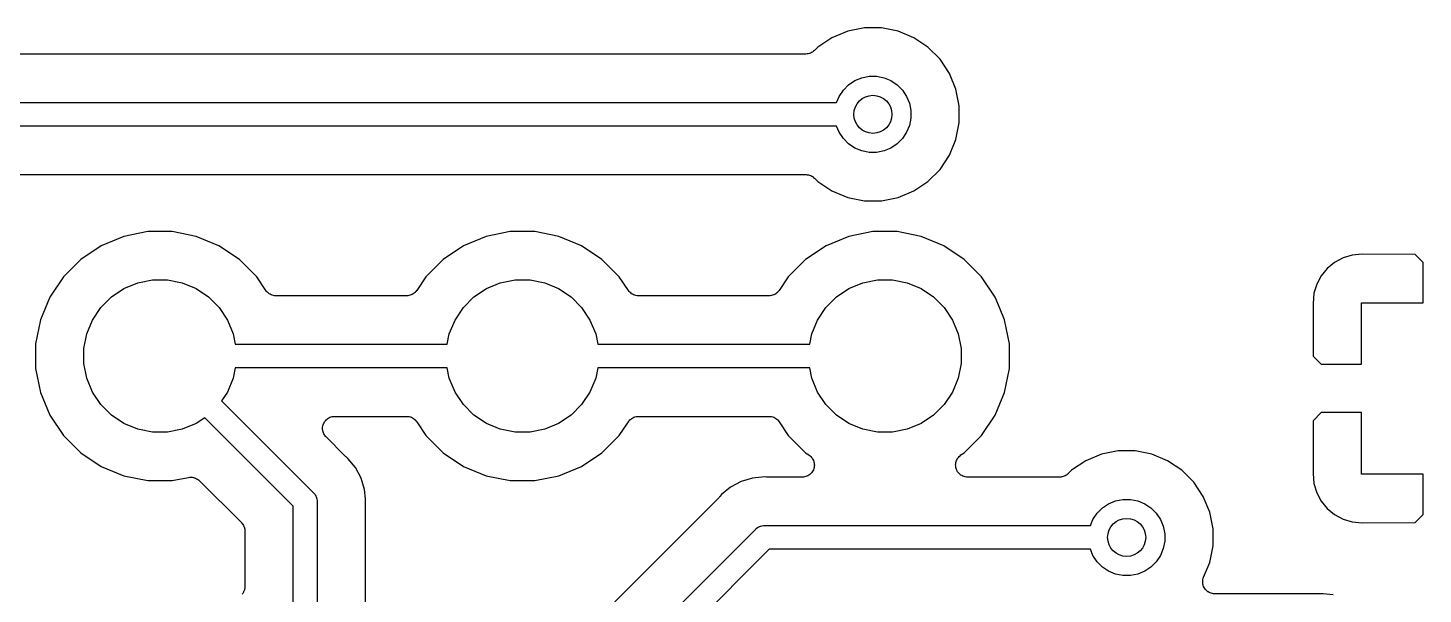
# Model space of a CAD drawing. Extents: x 19 to 115, y -142 to -17.
# Drawn here: x 87.51 to 102.18, y -119.34 to -113.39 of the extents above; entities that cross this region are included whole.
import ezdxf

# ---------------------------------------------------------------- set-up
doc = ezdxf.new("R2010")
doc.units = 0
doc.layers.add('BLACK', color=7, linetype='CONTINUOUS')

msp = doc.modelspace()

# ---------------------------------------------------------------- linework, layer by layer
at = {"layer": 'BLACK', "linetype": 'CONTINUOUS'}
for p, q in [((95.9629, -113.495), (95.8142, -113.595)), ((96.1281, -113.427), (95.9629, -113.495)), ((96.3036, -113.392), (96.1281, -113.427)), ((96.4824, -113.392), (96.3036, -113.392)), ((96.6579, -113.427), (96.4824, -113.392)), ((96.8231, -113.495), (96.6579, -113.427)), ((96.9718, -113.595), (96.8231, -113.495)), ((95.7585, -113.647), (95.748, -113.652)), ((95.759, -113.646), (95.7585, -113.647)), ((95.7596, -113.646), (95.759, -113.646)), ((95.7687, -113.638), (95.7596, -113.646)), ((95.7778, -113.631), (95.7687, -113.638)), ((95.7788, -113.63), (95.7778, -113.631)), ((95.7791, -113.63), (95.7788, -113.63)), ((95.7788, -113.63), (95.7788, -113.63)), ((95.7788, -113.63), (95.7788, -113.63)), ((95.8142, -113.595), (95.7791, -113.63)), ((97.0983, -113.721), (96.9718, -113.595)), ((95.6893, -113.667), (85.1273, -113.667)), ((95.7009, -113.666), (95.6893, -113.667)), ((95.7126, -113.665), (95.7009, -113.666)), ((95.7133, -113.665), (95.7126, -113.665)), ((95.714, -113.665), (95.7133, -113.665)), ((95.7252, -113.661), (95.714, -113.665)), ((95.7365, -113.658), (95.7252, -113.661)), ((95.737, -113.658), (95.7365, -113.658)), ((95.7377, -113.657), (95.737, -113.658)), ((95.748, -113.652), (95.7377, -113.657)), ((97.1977, -113.87), (97.0983, -113.721)), ((96.2035, -113.946), (96.2763, -113.915)), ((96.2763, -113.915), (96.3536, -113.9)), ((96.3536, -113.9), (96.4324, -113.9)), ((96.4324, -113.9), (96.5097, -113.915)), ((96.5097, -113.915), (96.5825, -113.946)), ((97.2661, -114.035), (97.1977, -113.87)), ((96.0385, -114.111), (96.0823, -114.045)), ((96.0823, -114.045), (96.138, -113.989)), ((96.138, -113.989), (96.2035, -113.946)), ((96.5825, -113.946), (96.648, -113.989)), ((96.648, -113.989), (96.7037, -114.045)), ((96.7037, -114.045), (96.7475, -114.111)), ((97.301, -114.211), (97.2661, -114.035)), ((85.0961, -114.175), (96.0118, -114.175)), ((96.0118, -114.175), (96.0385, -114.111)), ((96.7475, -114.111), (96.7776, -114.183)), ((96.7776, -114.183), (96.793, -114.261)), ((97.301, -114.389), (97.301, -114.211)), ((96.793, -114.339), (96.7776, -114.417)), ((96.793, -114.261), (96.793, -114.339)), ((96.0118, -114.425), (85.1418, -114.425)), ((96.0385, -114.489), (96.0118, -114.425)), ((96.0823, -114.555), (96.0385, -114.489)), ((96.7475, -114.489), (96.7037, -114.555)), ((96.7776, -114.417), (96.7475, -114.489)), ((97.2661, -114.565), (97.301, -114.389)), ((96.138, -114.611), (96.0823, -114.555)), ((96.2035, -114.654), (96.138, -114.611)), ((96.2763, -114.685), (96.2035, -114.654)), ((96.5825, -114.654), (96.5097, -114.685)), ((96.648, -114.611), (96.5825, -114.654)), ((96.7037, -114.555), (96.648, -114.611)), ((97.1977, -114.73), (97.2661, -114.565)), ((96.3536, -114.7), (96.2763, -114.685)), ((96.4324, -114.7), (96.3536, -114.7)), ((96.5097, -114.685), (96.4324, -114.7)), ((97.0983, -114.879), (97.1977, -114.73)), ((85.6723, -114.933), (95.6893, -114.933)), ((95.6893, -114.933), (95.6897, -114.933)), ((95.6897, -114.933), (95.6897, -114.933)), ((95.6897, -114.933), (95.6898, -114.933)), ((95.6898, -114.933), (95.6911, -114.933)), ((95.6911, -114.933), (95.7027, -114.934)), ((95.7027, -114.934), (95.7144, -114.936)), ((95.7144, -114.936), (95.715, -114.936)), ((95.715, -114.936), (95.7157, -114.936)), ((95.7157, -114.936), (95.7269, -114.939)), ((95.7269, -114.939), (95.7381, -114.943)), ((95.7381, -114.943), (95.7387, -114.943)), ((95.7387, -114.943), (95.7393, -114.943)), ((95.7393, -114.943), (95.7496, -114.949)), ((95.7496, -114.949), (95.7599, -114.954)), ((95.7599, -114.954), (95.7605, -114.955)), ((95.7605, -114.955), (95.761, -114.955)), ((95.761, -114.955), (95.77, -114.963)), ((95.77, -114.963), (95.7791, -114.97)), ((95.7791, -114.97), (95.8142, -115.005)), ((96.9718, -115.005), (97.0983, -114.879)), ((95.8142, -115.005), (95.9629, -115.105)), ((95.9629, -115.105), (96.1281, -115.173)), ((96.6579, -115.173), (96.8231, -115.105)), ((96.8231, -115.105), (96.9718, -115.005)), ((96.1281, -115.173), (96.3036, -115.208)), ((96.3036, -115.208), (96.4824, -115.208)), ((96.4824, -115.208), (96.6579, -115.173)), ((88.7712, -115.532), (88.5185, -115.582)), ((89.0288, -115.532), (88.7712, -115.532)), ((89.2815, -115.582), (89.0288, -115.532)), ((92.5812, -115.532), (92.3285, -115.582)), ((92.8388, -115.532), (92.5812, -115.532)), ((93.0915, -115.582), (92.8388, -115.532)), ((96.3912, -115.532), (96.1385, -115.582)), ((96.6488, -115.532), (96.3912, -115.532)), ((96.9015, -115.582), (96.6488, -115.532)), ((88.2804, -115.681), (88.0662, -115.824)), ((88.5185, -115.582), (88.2804, -115.681)), ((89.5196, -115.681), (89.2815, -115.582)), ((89.7338, -115.824), (89.5196, -115.681)), ((92.0904, -115.681), (91.8762, -115.824)), ((92.3285, -115.582), (92.0904, -115.681)), ((93.3296, -115.681), (93.0915, -115.582)), ((93.5438, -115.824), (93.3296, -115.681)), ((95.9004, -115.681), (95.6862, -115.824)), ((96.1385, -115.582), (95.9004, -115.681)), ((97.1396, -115.681), (96.9015, -115.582)), ((97.3538, -115.824), (97.1396, -115.681)), ((88.0662, -115.824), (87.884, -116.006)), ((89.916, -116.006), (89.7338, -115.824)), ((91.8762, -115.824), (91.694, -116.006)), ((93.726, -116.006), (93.5438, -115.824)), ((95.6862, -115.824), (95.504, -116.006)), ((97.536, -116.006), (97.3538, -115.824)), ((101.335, -115.808), (101.246, -115.856)), ((101.43, -115.779), (101.335, -115.808)), ((101.536, -115.769), (101.43, -115.779)), ((102.091, -115.772), (101.536, -115.769)), ((102.176, -115.856), (102.091, -115.772)), ((101.106, -115.996), (101.058, -116.085)), ((101.169, -115.919), (101.106, -115.996)), ((101.246, -115.856), (101.169, -115.919)), ((102.176, -116.28), (102.176, -115.856)), ((87.884, -116.006), (87.7409, -116.22)), ((88.39, -116.219), (88.5211, -116.131)), ((88.5211, -116.131), (88.6666, -116.071)), ((88.6666, -116.071), (88.8212, -116.04)), ((88.8212, -116.04), (88.9788, -116.04)), ((88.9788, -116.04), (89.1334, -116.071)), ((89.1334, -116.071), (89.2789, -116.131)), ((89.2789, -116.131), (89.41, -116.219)), ((90.0124, -116.151), (89.916, -116.006)), ((91.694, -116.006), (91.5976, -116.151)), ((92.2, -116.219), (92.3311, -116.131)), ((92.3311, -116.131), (92.4766, -116.071)), ((92.4766, -116.071), (92.6312, -116.04)), ((92.6312, -116.04), (92.7888, -116.04)), ((92.7888, -116.04), (92.9434, -116.071)), ((92.9434, -116.071), (93.0889, -116.131)), ((93.0889, -116.131), (93.22, -116.219)), ((93.8224, -116.151), (93.726, -116.006)), ((95.504, -116.006), (95.4076, -116.151)), ((96.01, -116.219), (96.1411, -116.131)), ((96.1411, -116.131), (96.2866, -116.071)), ((96.2866, -116.071), (96.4412, -116.04)), ((96.4412, -116.04), (96.5988, -116.04)), ((96.5988, -116.04), (96.7534, -116.071)), ((96.7534, -116.071), (96.8989, -116.131)), ((96.8989, -116.131), (97.03, -116.219)), ((97.6791, -116.22), (97.536, -116.006)), ((101.058, -116.085), (101.029, -116.18)), ((87.7409, -116.22), (87.6423, -116.458)), ((88.2786, -116.33), (88.39, -116.219)), ((89.41, -116.219), (89.5214, -116.33)), ((90.0199, -116.16), (90.0124, -116.151)), ((90.0273, -116.169), (90.0199, -116.16)), ((90.0278, -116.169), (90.0273, -116.169)), ((90.0282, -116.17), (90.0278, -116.169)), ((90.0373, -116.177), (90.0282, -116.17)), ((90.0463, -116.185), (90.0373, -116.177)), ((90.0468, -116.185), (90.0463, -116.185)), ((90.0473, -116.185), (90.0468, -116.185)), ((90.0577, -116.191), (90.0473, -116.185)), ((90.068, -116.197), (90.0577, -116.191)), ((90.0686, -116.197), (90.068, -116.197)), ((90.0691, -116.197), (90.0686, -116.197)), ((90.0804, -116.201), (90.0691, -116.197)), ((90.0916, -116.204), (90.0804, -116.201)), ((90.0922, -116.204), (90.0916, -116.204)), ((90.0928, -116.204), (90.0922, -116.204)), ((90.1046, -116.206), (90.0928, -116.204)), ((90.1163, -116.207), (90.1046, -116.206)), ((90.1175, -116.207), (90.1163, -116.207)), ((90.118, -116.207), (90.1175, -116.207)), ((90.1175, -116.207), (90.1175, -116.207)), ((90.1175, -116.207), (90.1175, -116.207)), ((91.492, -116.207), (90.118, -116.207)), ((91.5037, -116.206), (91.492, -116.207)), ((91.5154, -116.205), (91.5037, -116.206)), ((91.516, -116.205), (91.5154, -116.205)), ((91.5166, -116.205), (91.516, -116.205)), ((91.5279, -116.201), (91.5166, -116.205)), ((91.5392, -116.198), (91.5279, -116.201)), ((91.5398, -116.198), (91.5392, -116.198)), ((91.5404, -116.197), (91.5398, -116.198)), ((91.5508, -116.192), (91.5404, -116.197)), ((91.5612, -116.186), (91.5508, -116.192)), ((91.5617, -116.186), (91.5612, -116.186)), ((91.5622, -116.186), (91.5617, -116.186)), ((91.5714, -116.178), (91.5622, -116.186)), ((91.5806, -116.171), (91.5714, -116.178)), ((91.581, -116.171), (91.5806, -116.171)), ((91.5814, -116.17), (91.581, -116.171)), ((91.5889, -116.161), (91.5814, -116.17)), ((91.5966, -116.152), (91.5889, -116.161)), ((91.5972, -116.151), (91.5966, -116.152)), ((91.5973, -116.151), (91.5972, -116.151)), ((91.5972, -116.151), (91.5972, -116.151)), ((91.5976, -116.151), (91.5973, -116.151)), ((92.0886, -116.33), (92.2, -116.219)), ((93.22, -116.219), (93.3314, -116.33)), ((93.8299, -116.16), (93.8224, -116.151)), ((93.8373, -116.169), (93.8299, -116.16)), ((93.8378, -116.169), (93.8373, -116.169)), ((93.8382, -116.17), (93.8378, -116.169)), ((93.8473, -116.177), (93.8382, -116.17)), ((93.8563, -116.185), (93.8473, -116.177)), ((93.8568, -116.185), (93.8563, -116.185)), ((93.8573, -116.185), (93.8568, -116.185)), ((93.8677, -116.191), (93.8573, -116.185)), ((93.878, -116.197), (93.8677, -116.191)), ((93.8786, -116.197), (93.878, -116.197)), ((93.8791, -116.197), (93.8786, -116.197)), ((93.8904, -116.201), (93.8791, -116.197)), ((93.9016, -116.204), (93.8904, -116.201)), ((93.9022, -116.204), (93.9016, -116.204)), ((93.9028, -116.204), (93.9022, -116.204)), ((93.9146, -116.206), (93.9028, -116.204)), ((93.9263, -116.207), (93.9146, -116.206)), ((93.9275, -116.207), (93.9263, -116.207)), ((93.928, -116.207), (93.9275, -116.207)), ((93.9275, -116.207), (93.9275, -116.207)), ((93.9275, -116.207), (93.9275, -116.207)), ((95.302, -116.207), (93.928, -116.207)), ((95.3137, -116.206), (95.302, -116.207)), ((95.3254, -116.205), (95.3137, -116.206)), ((95.326, -116.205), (95.3254, -116.205)), ((95.3266, -116.205), (95.326, -116.205)), ((95.3379, -116.201), (95.3266, -116.205)), ((95.3492, -116.198), (95.3379, -116.201)), ((95.3498, -116.198), (95.3492, -116.198)), ((95.3504, -116.197), (95.3498, -116.198)), ((95.3608, -116.192), (95.3504, -116.197)), ((95.3712, -116.186), (95.3608, -116.192)), ((95.3717, -116.186), (95.3712, -116.186)), ((95.3722, -116.186), (95.3717, -116.186)), ((95.3814, -116.178), (95.3722, -116.186)), ((95.3906, -116.171), (95.3814, -116.178)), ((95.391, -116.171), (95.3906, -116.171)), ((95.3914, -116.17), (95.391, -116.171)), ((95.3989, -116.161), (95.3914, -116.17)), ((95.4066, -116.152), (95.3989, -116.161)), ((95.4072, -116.151), (95.4066, -116.152)), ((95.4073, -116.151), (95.4072, -116.151)), ((95.4072, -116.151), (95.4072, -116.151)), ((95.4076, -116.151), (95.4073, -116.151)), ((95.8986, -116.33), (96.01, -116.219)), ((97.03, -116.219), (97.1414, -116.33)), ((97.7239, -116.328), (97.6791, -116.22)), ((101.029, -116.18), (101.019, -116.286)), ((101.019, -116.286), (101.022, -116.841)), ((101.53, -116.926), (101.53, -116.28)), ((101.53, -116.28), (102.176, -116.28)), ((88.191, -116.461), (88.2786, -116.33)), ((89.5214, -116.33), (89.609, -116.461)), ((92.001, -116.461), (92.0886, -116.33)), ((93.3314, -116.33), (93.419, -116.461)), ((95.811, -116.461), (95.8986, -116.33)), ((97.1414, -116.33), (97.229, -116.461)), ((97.7239, -116.329), (97.7239, -116.328)), ((97.7777, -116.458), (97.7239, -116.329)), ((87.6423, -116.458), (87.592, -116.711)), ((88.1307, -116.607), (88.191, -116.461)), ((89.609, -116.461), (89.6693, -116.607)), ((91.9407, -116.607), (92.001, -116.461)), ((93.419, -116.461), (93.4793, -116.607)), ((95.7507, -116.607), (95.811, -116.461)), ((97.229, -116.461), (97.2893, -116.607)), ((97.828, -116.711), (97.7777, -116.458)), ((87.592, -116.711), (87.592, -116.969)), ((88.1, -116.761), (88.1307, -116.607)), ((89.6693, -116.607), (89.6908, -116.715)), ((89.6908, -116.715), (91.9192, -116.715)), ((91.9192, -116.715), (91.9407, -116.607)), ((93.4793, -116.607), (93.5008, -116.715)), ((93.5008, -116.715), (95.7292, -116.715)), ((95.7292, -116.715), (95.7507, -116.607)), ((97.2893, -116.607), (97.32, -116.761)), ((97.828, -116.969), (97.828, -116.711)), ((88.1, -116.919), (88.1, -116.761)), ((97.32, -116.761), (97.32, -116.919)), ((101.022, -116.841), (101.106, -116.926)), ((87.592, -116.969), (87.6423, -117.222)), ((88.1307, -117.073), (88.1, -116.919)), ((89.6908, -116.965), (89.6693, -117.073)), ((91.9192, -116.965), (89.6908, -116.965)), ((91.9407, -117.073), (91.9192, -116.965)), ((93.5008, -116.965), (93.4793, -117.073)), ((95.7292, -116.965), (93.5008, -116.965)), ((95.7507, -117.073), (95.7292, -116.965)), ((97.32, -116.919), (97.2893, -117.073)), ((97.7777, -117.222), (97.828, -116.969)), ((101.106, -116.926), (101.53, -116.926)), ((88.191, -117.219), (88.1307, -117.073)), ((89.6693, -117.073), (89.609, -117.219)), ((92.001, -117.219), (91.9407, -117.073)), ((93.4793, -117.073), (93.419, -117.219)), ((95.811, -117.219), (95.7507, -117.073)), ((97.2893, -117.073), (97.229, -117.219)), ((87.6423, -117.222), (87.7409, -117.46)), ((88.2786, -117.35), (88.191, -117.219)), ((89.609, -117.219), (89.5476, -117.311)), ((89.5476, -117.311), (90.5091, -118.272)), ((92.0886, -117.35), (92.001, -117.219)), ((93.419, -117.219), (93.3314, -117.35)), ((95.8986, -117.35), (95.811, -117.219)), ((97.229, -117.219), (97.1414, -117.35)), ((97.6791, -117.46), (97.7777, -117.222)), ((87.7409, -117.46), (87.884, -117.674)), ((88.39, -117.461), (88.2786, -117.35)), ((88.5211, -117.549), (88.39, -117.461)), ((92.2, -117.461), (92.0886, -117.35)), ((92.3311, -117.549), (92.2, -117.461)), ((93.22, -117.461), (93.0889, -117.549)), ((93.3314, -117.35), (93.22, -117.461)), ((96.01, -117.461), (95.8986, -117.35)), ((96.1411, -117.549), (96.01, -117.461)), ((97.03, -117.461), (96.8989, -117.549)), ((97.1414, -117.35), (97.03, -117.461)), ((97.536, -117.674), (97.6791, -117.46)), ((101.106, -117.434), (101.022, -117.519)), ((101.53, -117.434), (101.106, -117.434)), ((101.53, -118.08), (101.53, -117.434)), ((88.6666, -117.609), (88.5211, -117.549)), ((88.8212, -117.64), (88.6666, -117.609)), ((89.1334, -117.609), (88.9788, -117.64)), ((89.2789, -117.549), (89.1334, -117.609)), ((89.3708, -117.488), (89.2789, -117.549)), ((90.3, -118.417), (89.3708, -117.488)), ((90.6078, -117.599), (90.6091, -117.587)), ((90.6089, -117.611), (90.6078, -117.599)), ((90.6078, -117.599), (90.6078, -117.599)), ((90.6078, -117.599), (90.6078, -117.599)), ((90.61, -117.623), (90.6089, -117.611)), ((90.6091, -117.587), (90.6104, -117.574)), ((90.6104, -117.574), (90.6105, -117.574)), ((90.6105, -117.574), (90.6141, -117.562)), ((90.6105, -117.574), (90.6105, -117.574)), ((90.6141, -117.562), (90.6177, -117.551)), ((90.6177, -117.551), (90.6178, -117.551)), ((90.6178, -117.551), (90.6179, -117.55)), ((90.6179, -117.55), (90.6237, -117.54)), ((90.6237, -117.54), (90.6295, -117.529)), ((90.6295, -117.529), (90.6297, -117.529)), ((90.6297, -117.529), (90.6298, -117.529)), ((90.6298, -117.529), (90.6376, -117.519)), ((90.6376, -117.519), (90.6453, -117.51)), ((90.6453, -117.51), (90.6455, -117.51)), ((90.6455, -117.51), (90.6456, -117.51)), ((90.6456, -117.51), (90.6551, -117.502)), ((90.6551, -117.502), (90.6645, -117.494)), ((90.6645, -117.494), (90.6647, -117.494)), ((90.6647, -117.494), (90.6649, -117.494)), ((90.6649, -117.494), (90.6757, -117.488)), ((90.6757, -117.488), (90.6864, -117.483)), ((90.6864, -117.483), (90.6866, -117.483)), ((90.6866, -117.483), (90.6868, -117.482)), ((90.6868, -117.482), (90.6984, -117.479)), ((90.6984, -117.479), (90.7101, -117.475)), ((90.7101, -117.475), (90.7104, -117.475)), ((90.7104, -117.475), (90.7106, -117.475)), ((90.7106, -117.475), (90.7226, -117.474)), ((90.7226, -117.474), (90.7348, -117.473)), ((90.7348, -117.473), (91.492, -117.473)), ((91.492, -117.473), (91.4925, -117.473)), ((91.4925, -117.473), (91.4925, -117.473)), ((91.4925, -117.473), (91.4925, -117.473)), ((91.4925, -117.473), (91.4937, -117.473)), ((91.4937, -117.473), (91.5054, -117.474)), ((91.5054, -117.474), (91.5172, -117.476)), ((91.5172, -117.476), (91.5178, -117.476)), ((91.5178, -117.476), (91.5184, -117.476)), ((91.5184, -117.476), (91.5296, -117.479)), ((91.5296, -117.479), (91.5409, -117.483)), ((91.5409, -117.483), (91.5414, -117.483)), ((91.5414, -117.483), (91.542, -117.483)), ((91.542, -117.483), (91.5523, -117.489)), ((91.5523, -117.489), (91.5627, -117.495)), ((91.5627, -117.495), (91.5632, -117.495)), ((91.5632, -117.495), (91.5637, -117.495)), ((91.5637, -117.495), (91.5727, -117.503)), ((91.5727, -117.503), (91.5818, -117.51)), ((91.5818, -117.51), (91.5822, -117.511)), ((91.5822, -117.511), (91.5827, -117.511)), ((91.5827, -117.511), (91.5901, -117.52)), ((91.5901, -117.52), (91.5976, -117.529)), ((91.5976, -117.529), (91.694, -117.674)), ((92.4766, -117.609), (92.3311, -117.549)), ((92.6312, -117.64), (92.4766, -117.609)), ((92.9434, -117.609), (92.7888, -117.64)), ((93.0889, -117.549), (92.9434, -117.609)), ((93.726, -117.674), (93.8224, -117.529)), ((93.8224, -117.529), (93.8227, -117.529)), ((93.8227, -117.529), (93.8228, -117.529)), ((93.8228, -117.529), (93.8234, -117.528)), ((93.8228, -117.529), (93.8228, -117.529)), ((93.8234, -117.528), (93.8311, -117.519)), ((93.8311, -117.519), (93.8386, -117.51)), ((93.8386, -117.51), (93.839, -117.51)), ((93.839, -117.51), (93.8394, -117.509)), ((93.8394, -117.509), (93.8487, -117.502)), ((93.8487, -117.502), (93.8578, -117.494)), ((93.8578, -117.494), (93.8583, -117.494)), ((93.8583, -117.494), (93.8588, -117.494)), ((93.8588, -117.494), (93.8693, -117.488)), ((93.8693, -117.488), (93.8796, -117.483)), ((93.8796, -117.483), (93.8802, -117.482)), ((93.8802, -117.482), (93.8808, -117.482)), ((93.8808, -117.482), (93.8921, -117.479)), ((93.8921, -117.479), (93.9034, -117.475)), ((93.9034, -117.475), (93.904, -117.475)), ((93.904, -117.475), (93.9046, -117.475)), ((93.9046, -117.475), (93.9164, -117.474)), ((93.9164, -117.474), (93.928, -117.473)), ((93.928, -117.473), (95.302, -117.473)), ((95.302, -117.473), (95.3025, -117.473)), ((95.3025, -117.473), (95.3025, -117.473)), ((95.3025, -117.473), (95.3025, -117.473)), ((95.3025, -117.473), (95.3037, -117.473)), ((95.3037, -117.473), (95.3154, -117.474)), ((95.3154, -117.474), (95.3272, -117.476)), ((95.3272, -117.476), (95.3278, -117.476)), ((95.3278, -117.476), (95.3284, -117.476)), ((95.3284, -117.476), (95.3396, -117.479)), ((95.3396, -117.479), (95.3509, -117.483)), ((95.3509, -117.483), (95.3514, -117.483)), ((95.3514, -117.483), (95.352, -117.483)), ((95.352, -117.483), (95.3623, -117.489)), ((95.3623, -117.489), (95.3727, -117.495)), ((95.3727, -117.495), (95.3732, -117.495)), ((95.3732, -117.495), (95.3737, -117.495)), ((95.3737, -117.495), (95.3827, -117.503)), ((95.3827, -117.503), (95.3918, -117.51)), ((95.3918, -117.51), (95.3922, -117.511)), ((95.3922, -117.511), (95.3927, -117.511)), ((95.3927, -117.511), (95.4001, -117.52)), ((95.4001, -117.52), (95.4076, -117.529)), ((95.4076, -117.529), (95.504, -117.674)), ((96.2866, -117.609), (96.1411, -117.549)), ((96.4412, -117.64), (96.2866, -117.609)), ((96.7534, -117.609), (96.5988, -117.64)), ((96.8989, -117.549), (96.7534, -117.609)), ((101.022, -117.519), (101.019, -118.074)), ((87.884, -117.674), (88.0662, -117.856)), ((88.9788, -117.64), (88.8212, -117.64)), ((90.61, -117.624), (90.61, -117.623)), ((90.6101, -117.624), (90.61, -117.624)), ((90.6134, -117.635), (90.6101, -117.624)), ((90.6169, -117.647), (90.6134, -117.635)), ((90.617, -117.647), (90.6169, -117.647)), ((90.617, -117.648), (90.617, -117.647)), ((90.6227, -117.658), (90.617, -117.648)), ((90.6283, -117.669), (90.6227, -117.658)), ((90.6284, -117.669), (90.6283, -117.669)), ((90.6285, -117.67), (90.6284, -117.669)), ((90.6362, -117.679), (90.6285, -117.67)), ((90.6438, -117.689), (90.6362, -117.679)), ((90.6441, -117.689), (90.6438, -117.689)), ((90.645, -117.69), (90.6441, -117.689)), ((90.6441, -117.689), (90.6441, -117.689)), ((90.6441, -117.689), (90.6441, -117.689)), ((90.8462, -117.891), (90.645, -117.69)), ((91.694, -117.674), (91.8762, -117.856)), ((92.7888, -117.64), (92.6312, -117.64)), ((93.5438, -117.856), (93.726, -117.674)), ((95.504, -117.674), (95.6862, -117.856)), ((96.5988, -117.64), (96.4412, -117.64)), ((97.3538, -117.856), (97.536, -117.674)), ((88.0662, -117.856), (88.2804, -117.999)), ((90.8503, -117.894), (90.8462, -117.891)), ((90.8541, -117.898), (90.8503, -117.894)), ((90.8554, -117.899), (90.8541, -117.898)), ((90.8748, -117.915), (90.8554, -117.899)), ((91.8762, -117.856), (92.0904, -117.999)), ((93.3296, -117.999), (93.5438, -117.856)), ((95.6862, -117.856), (95.7212, -117.879)), ((95.7212, -117.879), (95.7224, -117.88)), ((95.7224, -117.88), (95.7224, -117.88)), ((95.7224, -117.88), (95.7224, -117.88)), ((95.7224, -117.88), (95.7227, -117.88)), ((95.7227, -117.88), (95.7321, -117.888)), ((95.7321, -117.888), (95.7414, -117.896)), ((95.7414, -117.896), (95.7415, -117.896)), ((95.7415, -117.896), (95.7417, -117.896)), ((95.7417, -117.896), (95.7493, -117.906)), ((97.2918, -117.905), (97.2996, -117.895)), ((97.2996, -117.895), (97.2997, -117.895)), ((97.2997, -117.895), (97.2998, -117.895)), ((97.2998, -117.895), (97.3093, -117.887)), ((97.3093, -117.887), (97.3188, -117.879)), ((97.3188, -117.879), (97.3538, -117.856)), ((98.7951, -117.872), (98.6299, -117.94)), ((98.9706, -117.837), (98.7951, -117.872)), ((99.1494, -117.837), (98.9706, -117.837)), ((99.3249, -117.872), (99.1494, -117.837)), ((99.4901, -117.94), (99.3249, -117.872)), ((88.2804, -117.999), (88.5185, -118.098)), ((90.9539, -118.012), (90.8748, -117.915)), ((91.0127, -118.122), (90.9539, -118.012)), ((92.0904, -117.999), (92.3285, -118.098)), ((93.0915, -118.098), (93.3296, -117.999)), ((95.7493, -117.906), (95.757, -117.915)), ((95.7619, -118.045), (95.756, -118.056)), ((95.757, -117.915), (95.757, -117.916)), ((95.757, -117.916), (95.7571, -117.916)), ((95.7571, -117.916), (95.7627, -117.927)), ((95.7676, -118.035), (95.7619, -118.045)), ((95.7627, -117.927), (95.7684, -117.937)), ((95.7677, -118.034), (95.7676, -118.035)), ((95.7678, -118.034), (95.7677, -118.034)), ((95.7715, -118.022), (95.7678, -118.034)), ((95.7684, -117.937), (95.7685, -117.938)), ((95.7685, -117.938), (95.7686, -117.938)), ((95.7686, -117.938), (95.772, -117.95)), ((95.775, -118.011), (95.7715, -118.022)), ((95.772, -117.95), (95.7754, -117.961)), ((95.7751, -118.011), (95.775, -118.011)), ((95.775, -118.011), (95.775, -118.011)), ((95.7764, -117.998), (95.7751, -118.011)), ((95.7754, -117.961), (95.7754, -117.961)), ((95.7754, -117.961), (95.7755, -117.962)), ((95.7755, -117.962), (95.7766, -117.974)), ((95.7777, -117.986), (95.7764, -117.998)), ((95.7766, -117.974), (95.7777, -117.986)), ((95.7777, -117.986), (95.7777, -117.986)), ((95.7777, -117.986), (95.7777, -117.986)), ((97.2623, -117.984), (97.2636, -117.972)), ((97.2635, -117.997), (97.2623, -117.984)), ((97.2623, -117.984), (97.2623, -117.984)), ((97.2623, -117.984), (97.2623, -117.984)), ((97.2646, -118.009), (97.2635, -117.997)), ((97.2636, -117.972), (97.2648, -117.96)), ((97.2682, -118.021), (97.2646, -118.009)), ((97.2646, -118.009), (97.2646, -118.009)), ((97.2646, -118.009), (97.2646, -118.009)), ((97.2648, -117.96), (97.2649, -117.96)), ((97.2649, -117.959), (97.2686, -117.947)), ((97.2649, -117.96), (97.2649, -117.959)), ((97.2716, -118.033), (97.2682, -118.021)), ((97.2686, -117.947), (97.2721, -117.936)), ((97.2717, -118.033), (97.2716, -118.033)), ((97.2716, -118.033), (97.2716, -118.033)), ((97.2774, -118.044), (97.2717, -118.033)), ((97.2721, -117.936), (97.2722, -117.936)), ((97.2722, -117.936), (97.2781, -117.925)), ((97.2722, -117.936), (97.2722, -117.936)), ((97.283, -118.055), (97.2774, -118.044)), ((97.2781, -117.925), (97.2838, -117.914)), ((97.2838, -117.914), (97.2839, -117.914)), ((97.2839, -117.914), (97.284, -117.914)), ((97.284, -117.914), (97.2918, -117.905)), ((98.4812, -118.04), (98.4461, -118.075)), ((98.6299, -117.94), (98.4812, -118.04)), ((99.6388, -118.04), (99.4901, -117.94)), ((99.7653, -118.166), (99.6388, -118.04)), ((88.5185, -118.098), (88.7712, -118.148)), ((88.7712, -118.148), (89.0288, -118.148)), ((89.0288, -118.148), (89.1991, -118.114)), ((89.1991, -118.114), (89.1996, -118.114)), ((89.1996, -118.114), (89.1997, -118.114)), ((89.1997, -118.114), (89.1997, -118.114)), ((89.1997, -118.114), (89.2009, -118.114)), ((89.2009, -118.114), (89.2127, -118.113)), ((89.2127, -118.113), (89.2243, -118.112)), ((89.2243, -118.112), (89.2249, -118.112)), ((89.2249, -118.112), (89.2255, -118.112)), ((89.2255, -118.112), (89.2372, -118.113)), ((89.2372, -118.113), (89.249, -118.114)), ((89.249, -118.114), (89.2496, -118.114)), ((89.2496, -118.114), (89.2502, -118.114)), ((89.2502, -118.114), (89.2614, -118.118)), ((89.2614, -118.118), (89.2727, -118.121)), ((89.2727, -118.121), (89.2732, -118.122)), ((89.2732, -118.122), (89.2738, -118.122)), ((89.2738, -118.122), (89.2841, -118.128)), ((89.2841, -118.128), (89.2945, -118.133)), ((89.2945, -118.133), (89.295, -118.134)), ((89.295, -118.134), (89.2955, -118.134)), ((89.2955, -118.134), (89.3046, -118.141)), ((89.3046, -118.141), (89.3137, -118.149)), ((89.3137, -118.149), (89.7548, -118.59)), ((91.0489, -118.241), (91.0127, -118.122)), ((92.3285, -118.098), (92.5812, -118.148)), ((92.5812, -118.148), (92.8388, -118.148)), ((92.8388, -118.148), (93.0915, -118.098)), ((95.0066, -118.157), (94.8966, -118.216)), ((95.1259, -118.121), (95.0066, -118.157)), ((95.225, -118.111), (95.1259, -118.121)), ((95.2251, -118.111), (95.225, -118.111)), ((95.25, -118.109), (95.2251, -118.111)), ((95.2749, -118.111), (95.25, -118.109)), ((95.2802, -118.111), (95.2749, -118.111)), ((95.2856, -118.112), (95.2802, -118.111)), ((95.2873, -118.112), (95.2856, -118.112)), ((95.6507, -118.112), (95.2873, -118.112)), ((95.663, -118.111), (95.6507, -118.112)), ((95.675, -118.11), (95.663, -118.111)), ((95.6752, -118.11), (95.675, -118.11)), ((95.6754, -118.11), (95.6752, -118.11)), ((95.687, -118.106), (95.6754, -118.11)), ((95.6988, -118.103), (95.687, -118.106)), ((95.6989, -118.102), (95.6988, -118.103)), ((95.6991, -118.102), (95.6989, -118.102)), ((95.71, -118.097), (95.6991, -118.102)), ((95.7207, -118.091), (95.71, -118.097)), ((95.7208, -118.091), (95.7207, -118.091)), ((95.721, -118.091), (95.7208, -118.091)), ((95.7306, -118.083), (95.721, -118.091)), ((95.7399, -118.075), (95.7306, -118.083)), ((95.74, -118.075), (95.7399, -118.075)), ((95.7402, -118.075), (95.74, -118.075)), ((95.7482, -118.065), (95.7402, -118.075)), ((95.7558, -118.056), (95.7482, -118.065)), ((95.7559, -118.056), (95.7558, -118.056)), ((95.756, -118.056), (95.7559, -118.056)), ((97.2832, -118.055), (97.283, -118.055)), ((97.2908, -118.064), (97.2832, -118.055)), ((97.2832, -118.055), (97.2832, -118.055)), ((97.2986, -118.074), (97.2908, -118.064)), ((97.2987, -118.074), (97.2986, -118.074)), ((97.2988, -118.074), (97.2987, -118.074)), ((97.308, -118.082), (97.2988, -118.074)), ((97.3176, -118.09), (97.308, -118.082)), ((97.3177, -118.09), (97.3176, -118.09)), ((97.3178, -118.09), (97.3177, -118.09)), ((97.3286, -118.096), (97.3178, -118.09)), ((97.3393, -118.102), (97.3286, -118.096)), ((97.3394, -118.102), (97.3393, -118.102)), ((97.3396, -118.102), (97.3394, -118.102)), ((97.3512, -118.106), (97.3396, -118.102)), ((97.3629, -118.109), (97.3512, -118.106)), ((97.3631, -118.109), (97.3629, -118.109)), ((97.3632, -118.109), (97.3631, -118.109)), ((97.3753, -118.111), (97.3632, -118.109)), ((97.3875, -118.112), (97.3753, -118.111)), ((97.3879, -118.112), (97.3875, -118.112)), ((97.3893, -118.112), (97.3879, -118.112)), ((97.3879, -118.112), (97.3879, -118.112)), ((97.3879, -118.112), (97.3879, -118.112)), ((98.3563, -118.112), (97.3893, -118.112)), ((98.3679, -118.111), (98.3563, -118.112)), ((98.3796, -118.11), (98.3679, -118.111)), ((98.3803, -118.11), (98.3796, -118.11)), ((98.381, -118.11), (98.3803, -118.11)), ((98.3922, -118.106), (98.381, -118.11)), ((98.4035, -118.103), (98.3922, -118.106)), ((98.404, -118.103), (98.4035, -118.103)), ((98.4047, -118.102), (98.404, -118.103)), ((98.415, -118.097), (98.4047, -118.102)), ((98.4255, -118.092), (98.415, -118.097)), ((98.426, -118.091), (98.4255, -118.092)), ((98.4266, -118.091), (98.426, -118.091)), ((98.4357, -118.083), (98.4266, -118.091)), ((98.4448, -118.076), (98.4357, -118.083)), ((98.4458, -118.075), (98.4448, -118.076)), ((98.4461, -118.075), (98.4458, -118.075)), ((98.4458, -118.075), (98.4458, -118.075)), ((98.4458, -118.075), (98.4458, -118.075)), ((99.8647, -118.315), (99.7653, -118.166)), ((101.019, -118.074), (101.029, -118.18)), ((101.029, -118.18), (101.058, -118.275)), ((102.176, -118.08), (101.53, -118.08)), ((102.176, -118.504), (102.176, -118.08)), ((90.5091, -118.272), (90.5138, -118.276)), ((90.5138, -118.276), (90.5177, -118.281)), ((90.5177, -118.281), (90.5294, -118.295)), ((90.5294, -118.295), (90.5389, -118.313)), ((90.5389, -118.313), (90.5411, -118.317)), ((90.5411, -118.317), (90.5482, -118.341)), ((90.5482, -118.341), (90.55, -118.359)), ((91.0586, -118.34), (91.0489, -118.241)), ((91.0611, -118.365), (91.0586, -118.34)), ((91.0586, -118.34), (91.0586, -118.34)), ((94.776, -118.324), (93.395, -119.705)), ((94.7794, -118.32), (94.776, -118.324)), ((94.7832, -118.316), (94.7794, -118.32)), ((94.7844, -118.315), (94.7832, -118.316)), ((94.8002, -118.295), (94.7844, -118.315)), ((94.8966, -118.216), (94.8002, -118.295)), ((99.9331, -118.48), (99.8647, -118.315)), ((101.058, -118.275), (101.106, -118.364)), ((90.3, -131.773), (90.3, -118.417)), ((90.55, -118.359), (90.55, -118.359)), ((90.55, -118.359), (90.5506, -118.365)), ((90.5506, -118.365), (90.55, -118.371)), ((90.55, -118.371), (90.55, -131.819)), ((91.058, -118.401), (91.0586, -118.395)), ((91.058, -118.402), (91.058, -118.401)), ((91.058, -131.788), (91.058, -118.402)), ((91.0586, -118.39), (91.0611, -118.365)), ((91.0586, -118.395), (91.0586, -118.39)), ((98.7055, -118.556), (98.7493, -118.49)), ((98.7493, -118.49), (98.805, -118.434)), ((98.805, -118.434), (98.8705, -118.391)), ((98.8705, -118.391), (98.9433, -118.36)), ((98.9433, -118.36), (99.0206, -118.345)), ((99.0206, -118.345), (99.0994, -118.345)), ((99.0994, -118.345), (99.1767, -118.36)), ((99.1767, -118.36), (99.2495, -118.391)), ((99.2495, -118.391), (99.315, -118.434)), ((99.315, -118.434), (99.3707, -118.49)), ((99.3707, -118.49), (99.4145, -118.556)), ((99.968, -118.656), (99.9331, -118.48)), ((101.106, -118.364), (101.169, -118.441)), ((101.169, -118.441), (101.246, -118.504)), ((89.7548, -118.59), (89.7551, -118.59)), ((89.7551, -118.59), (89.7551, -118.59)), ((89.7551, -118.59), (89.7551, -118.59)), ((89.7551, -118.59), (89.7561, -118.591)), ((89.7561, -118.591), (89.7634, -118.6)), ((89.7634, -118.6), (89.7708, -118.61)), ((89.7708, -118.61), (89.7711, -118.61)), ((89.7711, -118.61), (89.7715, -118.611)), ((89.7715, -118.611), (89.7769, -118.621)), ((89.7769, -118.621), (89.7824, -118.631)), ((89.7824, -118.631), (89.7826, -118.632)), ((89.7826, -118.632), (89.7829, -118.633)), ((89.7829, -118.633), (89.7862, -118.644)), ((95.1802, -118.641), (95.2019, -118.629)), ((95.2019, -118.629), (95.2033, -118.629)), ((95.2033, -118.629), (95.2255, -118.622)), ((95.2255, -118.622), (95.2439, -118.62)), ((95.2439, -118.62), (95.25, -118.619)), ((95.2439, -118.62), (95.2439, -118.62)), ((95.25, -118.619), (95.2561, -118.62)), ((95.2561, -118.62), (98.6788, -118.62)), ((98.6788, -118.62), (98.7055, -118.556)), ((99.4145, -118.556), (99.4446, -118.628)), ((99.4446, -118.628), (99.46, -118.706)), ((101.246, -118.504), (101.335, -118.552)), ((101.335, -118.552), (101.43, -118.581)), ((101.43, -118.581), (101.536, -118.591)), ((101.536, -118.591), (102.091, -118.588)), ((102.091, -118.588), (102.176, -118.504)), ((89.7862, -118.644), (89.7896, -118.655)), ((89.7896, -118.655), (89.7897, -118.656)), ((89.7897, -118.656), (89.7898, -118.656)), ((89.7898, -118.656), (89.7909, -118.668)), ((89.7909, -118.668), (89.792, -118.68)), ((89.792, -118.68), (89.792, -119.261)), ((93.5261, -120.292), (95.1573, -118.661)), ((95.1573, -118.661), (95.1612, -118.656)), ((95.1612, -118.656), (95.1671, -118.651)), ((95.1671, -118.651), (95.1802, -118.641)), ((99.46, -118.784), (99.4446, -118.862)), ((99.46, -118.706), (99.46, -118.784)), ((99.968, -118.834), (99.968, -118.656)), ((95.3018, -118.87), (93.7029, -120.469)), ((98.6788, -118.87), (95.3018, -118.87)), ((98.7055, -118.934), (98.6788, -118.87)), ((99.4446, -118.862), (99.4145, -118.934)), ((99.9331, -119.01), (99.968, -118.834)), ((98.7493, -119), (98.7055, -118.934)), ((98.805, -119.056), (98.7493, -119)), ((98.8705, -119.099), (98.805, -119.056)), ((99.315, -119.056), (99.2495, -119.099)), ((99.3707, -119), (99.315, -119.056)), ((99.4145, -118.934), (99.3707, -119)), ((99.8695, -119.163), (99.9331, -119.01)), ((98.9433, -119.13), (98.8705, -119.099)), ((99.0206, -119.145), (98.9433, -119.13)), ((99.0994, -119.145), (99.0206, -119.145)), ((99.1767, -119.13), (99.0994, -119.145)), ((99.2495, -119.099), (99.1767, -119.13)), ((99.8599, -119.211), (99.8611, -119.199)), ((99.8599, -119.212), (99.8599, -119.211)), ((99.8599, -119.211), (99.8599, -119.211)), ((99.861, -119.224), (99.8599, -119.212)), ((99.8621, -119.236), (99.861, -119.224)), ((99.8611, -119.199), (99.8623, -119.187)), ((99.8623, -119.187), (99.8624, -119.187)), ((99.8624, -119.187), (99.8625, -119.186)), ((99.8625, -119.186), (99.866, -119.175)), ((99.866, -119.175), (99.8695, -119.163)), ((89.766, -119.337), (89.7628, -119.342)), ((89.7698, -119.333), (89.766, -119.337)), ((89.773, -119.327), (89.7698, -119.333)), ((89.7766, -119.322), (89.773, -119.327)), ((89.7789, -119.316), (89.7766, -119.322)), ((89.7817, -119.311), (89.7789, -119.316)), ((89.7837, -119.305), (89.7817, -119.311)), ((89.7863, -119.299), (89.7837, -119.305)), ((89.7875, -119.293), (89.7863, -119.299)), ((89.7892, -119.288), (89.7875, -119.293)), ((89.79, -119.281), (89.7892, -119.288)), ((89.7913, -119.275), (89.79, -119.281)), ((89.792, -119.263), (89.7913, -119.269)), ((89.7913, -119.269), (89.7913, -119.275)), ((89.792, -119.261), (89.792, -119.263)), ((99.8622, -119.236), (99.8621, -119.236)), ((99.8657, -119.248), (99.8622, -119.236)), ((99.8622, -119.236), (99.8622, -119.236)), ((99.8691, -119.26), (99.8657, -119.248)), ((99.8693, -119.26), (99.8691, -119.26)), ((99.8694, -119.26), (99.8693, -119.26)), ((99.875, -119.271), (99.8694, -119.26)), ((99.8806, -119.281), (99.875, -119.271)), ((99.8808, -119.282), (99.8806, -119.281)), ((99.881, -119.282), (99.8808, -119.282)), ((99.8886, -119.291), (99.881, -119.282)), ((99.8961, -119.301), (99.8886, -119.291)), ((99.8964, -119.301), (99.8961, -119.301)), ((99.8966, -119.301), (99.8964, -119.301)), ((99.9059, -119.309), (99.8966, -119.301)), ((99.9151, -119.317), (99.9059, -119.309)), ((99.9154, -119.317), (99.9151, -119.317)), ((99.9157, -119.317), (99.9154, -119.317)), ((99.9262, -119.323), (99.9157, -119.317)), ((99.9368, -119.329), (99.9262, -119.323)), ((99.9372, -119.329), (99.9368, -119.329)), ((99.9374, -119.329), (99.9372, -119.329)), ((99.9489, -119.332), (99.9374, -119.329)), ((99.9605, -119.336), (99.9489, -119.332)), ((99.9608, -119.336), (99.9605, -119.336)), ((99.9611, -119.336), (99.9608, -119.336)), ((99.973, -119.338), (99.9611, -119.336)), ((99.9851, -119.339), (99.973, -119.338)), ((99.9857, -119.339), (99.9851, -119.339)), ((99.9858, -119.339), (99.9857, -119.339)), ((99.9869, -119.339), (99.9858, -119.339)), ((99.9858, -119.339), (99.9858, -119.339)), ((101.124, -119.339), (99.9869, -119.339)), ((101.23, -119.349), (101.124, -119.339))]:
    msp.add_line(p, q, dxfattribs=at)
at = {"layer": 'BLACK'}
for centre in [(96.393, -114.3), (99.06, -118.745)]:
    msp.add_circle(centre, 0.2, dxfattribs=at)

doc.saveas('drawing.dxf')
